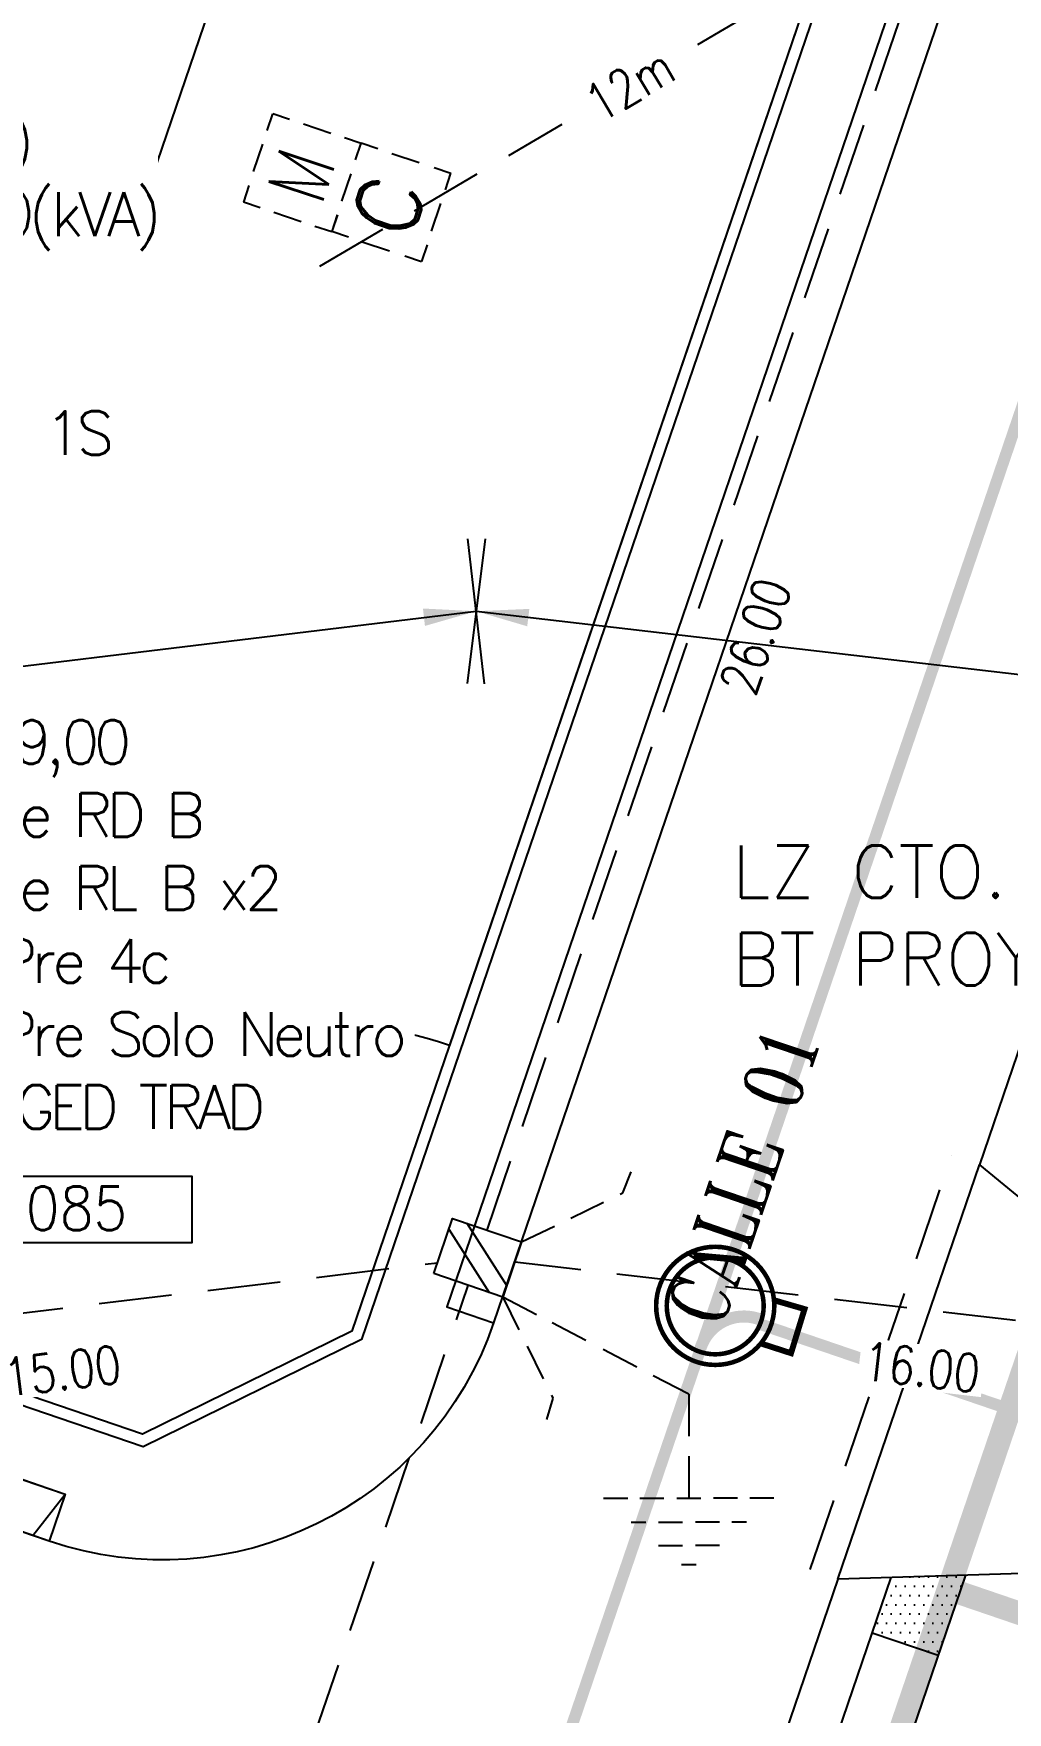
# Model space of a CAD drawing. Extents: x 0 to 336586, y 0 to 6284468.
# Drawn here: x 335330.17 to 335346.86, y 6277865.63 to 6277894.39 of the extents above; entities that cross this region are included whole.
import ezdxf
from ezdxf.enums import TextEntityAlignment as Align

# ---------------------------------------------------------------- set-up
doc = ezdxf.new("R2010")
doc.units = 0
doc.header["$LTSCALE"] = 5
doc.linetypes.add('DASHED', pattern=[0.75, 0.5, -0.25])
doc.linetypes.add('HIDDEN', pattern=[0.375, 0.25, -0.125])
for name, color, linetype in [('ACOM-P', 251, 'DASHED'), ('CALLES-URBANAS', 6, 'Continuous'), ('COTAS', 11, 'Continuous'), ('EQUIPOS', 240, 'Continuous'), ('EQUIPOS_P', 240, 'Continuous'), ('ESTRUCTURAS', 42, 'Continuous'), ('ESTRUCTURAS_E', 42, 'Continuous'), ('ESTRUCTURAS_P', 42, 'Continuous'), ('GRILLA', 254, 'Continuous'), ('LBT_A_P', 100, 'DASHED'), ('LINEA-EDIFICACION-URBANA', 21, 'Continuous'), ('Numero', 42, 'Continuous'), ('PLANTA', 6, 'Continuous'), ('POSTES_E', 41, 'Continuous'), ('POSTES_P', 41, 'Continuous'), ('Prosan Agua Potable P. Cañeria Proyectada', 1, 'Continuous'), ('Prosan Alcantarillado P. CI Proyectada', 1, 'Continuous'), ('Prosan Alcantarillado P. Colector Proyectado', 1, 'Continuous'), ('Prosan Pavimentación Dispositivo de Rodados Proyectado', 8, 'Continuous'), ('Prosan Pavimentación Solera Rebajada Proyectada', 8, 'HIDDEN'), ('Prosan Pavimentación Vereda Proyectada', 8, 'Continuous'), ('Prosan Pavimentación Vereda Reforzada Proyectada Hatch', 8, 'Continuous'), ('servicios', 6, 'Continuous'), ('TEXTO', 2, 'Continuous'), ('TEXTO-BT_P', 151, 'Continuous')]:
    doc.layers.add(name, color=color, linetype=linetype)
doc.styles.add('2mm', font='simplex.shx', dxfattribs={"width": 0.8, "height": 0.65})
doc.styles.add('ROMAND', font='romand.shx', dxfattribs={"height": 2})
doc.styles.add('ROMANS', font='romans.shx', dxfattribs={"height": 1})
doc.styles.add('ROMANT', font='romant.shx', dxfattribs={"height": 2})
doc.dimstyles.new('ACOMETIDA 500', dxfattribs={"dimtxt": 0.65, "dimasz": 1.8, "dimexe": 1.25, "dimexo": 0.625, "dimtad": 0, "dimdec": 0, "dimtxsty": '2mm', "dimblk": 'NONE', "dimcen": 2.5, "dimse1": 1, "dimse2": 1, "dimclrd": 256, "dimclrt": 2, "dimadec": 0, "dimazin": 0, "dimtfac": 1, "dimtdec": 0, "dimtmove": 0, "dimatfit": 3, "dimldrblk": 'NONE', "dimfxl": 1, "dimtfill": 1, "dimlwd": -1, "dimarcsym": 2})
doc.dimstyles.new('GRILLA X 500', dxfattribs={"dimtxt": 0.5, "dimasz": 1.8, "dimexe": 1.25, "dimexo": 0.625, "dimtad": 0, "dimdec": 0, "dimtxsty": 'ROMANS', "dimblk": 'NONE', "dimcen": 2.5, "dimse1": 1, "dimse2": 1, "dimsd1": 1, "dimsd2": 1, "dimclrd": 256, "dimclrt": 256, "dimadec": 0, "dimazin": 0, "dimtfac": 1, "dimtdec": 0, "dimtmove": 0, "dimatfit": 3, "dimldrblk": 'NONE', "dimfxlon": 1, "dimtfill": 1, "dimlwd": -1, "dimarcsym": 2})
doc.dimstyles.new('VANO 500', dxfattribs={"dimtxt": 0.65, "dimasz": 1.8, "dimexe": 0, "dimexo": 8, "dimgap": 1.2, "dimtad": 0, "dimdec": 0, "dimzin": 0, "dimdsep": 46, "dimtxsty": '2mm', "dimblk": 'NONE', "dimcen": 0, "dimse1": 1, "dimse2": 1, "dimsd1": 1, "dimsd2": 1, "dimclrd": 7, "dimclrt": 2, "dimadec": 0, "dimazin": 0, "dimtfac": 1, "dimtdec": 0, "dimtofl": 0, "dimtmove": 0, "dimatfit": 3, "dimldrblk": 'NONE', "dimfxl": 1, "dimtfill": 1, "dimtolj": 1, "dimtzin": 0, "dimlwd": 25, "dimarcsym": 0})

# ---------------------------------------------------------------- blocks, each defined once
blk = doc.blocks.new('agua potable')
at = {"layer": 'Prosan Agua Potable P. Cañeria Proyectada', "color": 4, "const_width": 0.4}
for points in [[(335854.3845758403, 6282600.925275253), (335785.7325795351, 6282399.820380611)], [(335835.4423277323, 6282545.437029972), (335921.2840937399, 6282516.132876968)]]:
    blk.add_lwpolyline(points, dxfattribs=at)
blk = doc.blocks.new('ALCANTARILLADO')
at = {"layer": 'Prosan Alcantarillado P. CI Proyectada', "color": 5, "ltscale": 2, "const_width": 0.078}
for points in [[(46.10799033676449, -98.68713568360545, 1), (48.13249595199159, -98.68713568360545, 1)], [(46.28999033667787, -98.68713568360545, 1), (47.95049595196906, -98.68713568360545, 1)]]:
    blk.add_lwpolyline(points, format="xyb", close=True, dxfattribs=at)
at = {"layer": 'Prosan Alcantarillado P. CI Proyectada', "color": 5, "ltscale": 2, "const_width": 0.1014}
blk.add_lwpolyline([(47.90121447788988, -99.3311384182889), (48.41886449919548, -99.49814361066092), (48.65030993054825, -98.74233450496104), (48.12790641414176, -98.59085234464146)], dxfattribs=at)
at = {"layer": 'Prosan Alcantarillado P. Colector Proyectado', "color": 5, "const_width": 0.2}
for points in [[(47.12024314438167, -98.68713568360545), (66.39800924877636, -42.21734614879824)], [(47.11963344694232, -98.68692754965741), (28.22014798456075, -154.0499065995682)], [(141.579924009493, -130.9611273140181), (47.88932403966464, -98.99992043734528)]]:
    blk.add_lwpolyline(points, dxfattribs=at)
at = {"layer": 'Prosan Alcantarillado P. Colector Proyectado', "color": 5, "const_width": 0.2072855569235698}
blk.add_lwpolyline([(47.91410870158143, -98.93023484316655, 0.4646920470351836), (46.85163857327279, -99.47197682887781, 0.4350435866282677)], format="xyb", dxfattribs=at)
blk = doc.blocks.new('A$C5C7937C3')
at = {"layer": 'Prosan Pavimentación Dispositivo de Rodados Proyectado'}
for p, q in [((-0.6315782112360468, 6.903170517231955, -1.978999999999999), (-3.000010038471373, -8.76825652e-08, -1.978999999999999)), ((2.131585714683748, 6.903170517231955, -1.978999999999999), (4.500017541919078, -8.76825652e-08, -1.978999999999999))]:
    blk.add_line(p, q, dxfattribs=at)
at = {"layer": 'Prosan Pavimentación Dispositivo de Rodados Proyectado', "elevation": -1.978999999999999}
blk.add_lwpolyline([(4.500017541919078, 6.903170517231955), (-3.000010038489562, 6.903170517227408), (-3.000010038489562, -8.76825652e-08), (4.500017541919078, -8.76825652e-08)], close=True, dxfattribs=at)
blk = doc.blocks.new('PLANTA')
at = {"layer": 'Prosan Pavimentación Vereda Reforzada Proyectada Hatch'}
h = blk.add_hatch(dxfattribs=at)
h.set_pattern_fill('DOTS', color=256, scale=0.1)
h.set_pattern_definition([(0, (398815.021874129, 6883263.931051567), (0.079375, 0.15875), [0, -0.15875])])
h.paths.add_polyline_path([(335835.7354120283, 6282545.673789856), (335834.4543805186, 6282545.635602539), (335834.131312391, 6282544.689226829), (335835.2669632433, 6282544.301545076)])
at = {"layer": 'CALLES-URBANAS'}
for points in [[(335864.2367219626, 6282657.176424617), (335862.0600578289, 6282657.91948131), (335860.783938725, 6282654.181297255), (335775.610124803, 6282683.257428736), (335758.4552072286, 6282633.004878523), (335841.0779855381, 6282604.799604449), (335842.9139906376, 6282601.060350468), (335825.3846916452, 6282549.711110578), (335821.6454376644, 6282547.875105478), (335738.8333842127, 6282576.144993177), (335738.4457024597, 6282575.009342324), (335820.3072013961, 6282547.063949289), (335820.0325934876, 6282546.259529935)], [(335844.6103332124, 6282599.684100219), (335843.8059138586, 6282599.958708128), (335826.8448371607, 6282550.27398334), (335827.6492565146, 6282549.999375431)]]:
    blk.add_lwpolyline(points, dxfattribs=at)
at = {"layer": 'CALLES-URBANAS', "flags": 128}
for points in [[(335770.8386851577, 6282631.207804687), (335840.8704877163, 6282607.300763246, -0.4142135623730951), (335844.6103332124, 6282599.684100219), (335827.6492565146, 6282549.999375431, -0.4142135623730951), (335820.0325934876, 6282546.259529935), (335697.7135329382, 6282588.016085424), (335695.1289879176, 6282580.445079743), (335660.4199191534, 6282478.770489154, 0.1989123673931104), (335660.7733085442, 6282473.232843846), (335671.3532697326, 6282451.685429843), (335669.1892311468, 6282448.764088778)], [(335920.3279743883, 6282522.323749814), (335924.5980794206, 6282522.45104087), (335939.8630484486, 6282567.167293179, 0.4142135623730959), (335936.1232029526, 6282574.783956205), (335858.851626211, 6282601.162468823, 0.4142135623730951), (335851.234963184, 6282597.422623326), (335835.969994156, 6282552.706371017), (335839.2708948056, 6282549.994534941), (335920.3279743882, 6282522.323749814)]]:
    blk.add_lwpolyline(points, format="xyb", dxfattribs=at)
blk.add_lwpolyline([(335905.6985939573, 6282467.08806182), (335922.1750684638, 6282515.353223043), (335918.8741678141, 6282518.065059118), (335837.8170882315, 6282545.735844245), (335833.5469831992, 6282545.608553191), (335817.0705086927, 6282497.343391968), (335820.3714093423, 6282494.631555892), (335901.4284889249, 6282466.960770765)], dxfattribs=at)
at = {"layer": 'LINEA-EDIFICACION-URBANA', "ltscale": 0.2}
blk.add_lwpolyline([(335738.8979978383, 6282576.334268318), (335758.201318461, 6282632.880217006), (335840.9349715817, 6282604.637093147), (335842.6979516555, 6282601.046563763), (335825.2221803432, 6282549.854124534), (335821.631650959, 6282548.09114446), (335738.8979978383, 6282576.334268318), (335696.3110908772, 6282590.872334059), (335692.9996425696, 6282581.17198303), (335650.7584848886, 6282457.433358915)], dxfattribs=at)
at = {"layer": 'Prosan Pavimentación Solera Rebajada Proyectada', "flags": 128}
blk.add_lwpolyline([(335833.073795344, 6282545.770087254), (335835.4968063009, 6282552.867905081)], dxfattribs=at)
at = {"layer": 'Prosan Pavimentación Solera Rebajada Proyectada', "linetype": 'Continuous', "flags": 128}
blk.add_lwpolyline([(335833.5469831992, 6282545.608553191), (335835.969994156, 6282552.706371017)], dxfattribs=at)
at = {"layer": 'Prosan Pavimentación Vereda Proyectada'}
blk.add_lwpolyline([(335823.1717096421, 6282573.64008074), (335824.7375600278, 6282573.105540021), (335828.1000777401, 6282582.955490594), (335826.5342273544, 6282583.490031312), (335829.7302688454, 6282592.852316781), (335828.5765322073, 6282598.701287163), (335836.4070403075, 6282600.245891341, 0.2006665362043046), (335841.0271812901, 6282596.152312811), (335826.8929507087, 6282554.748375487, 0.200588713544534), (335820.7362149605, 6282554.335543693), (335815.4851981521, 6282560.350361134), (335819.9721700549, 6282564.267548166)], format="xyb", close=True, dxfattribs=at)
blk.add_lwpolyline([(335814.1698848857, 6282561.856996794), (335808.9188680772, 6282567.871814235), (335818.7838336562, 6282596.769631783), (335826.6143417562, 6282598.314235961), (335827.6643423432, 6282592.991164706), (335824.641475934, 6282584.136167567), (335823.0756255483, 6282584.670708286), (335819.713107836, 6282574.820757713), (335821.2789582217, 6282574.286216995), (335818.2527318054, 6282565.421377261)], close=True, dxfattribs=at)
for points in [[(335834.4543805186, 6282545.635602539), (335817.7719500808, 6282496.767126801)], [(335835.7354120283, 6282545.673789856), (335818.7622202758, 6282495.953575979)], [(335834.131312391, 6282544.689226829), (335835.2669632433, 6282544.301545076)]]:
    blk.add_lwpolyline(points, dxfattribs=at)
at = {"layer": 'Prosan Pavimentación Dispositivo de Rodados Proyectado', "xscale": -0.1231318257598217, "yscale": 0.1231318257598217, "zscale": 0.1231318257598217, "rotation": 161.1514259080774}
blk.add_blockref('A$C5C7937C3', (335819.7828189875, 6282547.242959834, 0.2436778831786871), dxfattribs=at)
at = {"layer": 'TEXTO', "style": 'ROMANT', "width": 0.8}
blk.add_text('CALLE 01', height=1, rotation=71.1514259181971, dxfattribs=at).set_placement((335831.9284772666, 6282552.530346198), align=Align.MIDDLE_CENTER)
blk = doc.blocks.new('PC-9_P')
at = {"layer": 'POSTES_E'}
for p, q in [((0.6083982158431285, 1.249984817137545), (-1.000003517699549, -0.7605173497908027)), ((0.9999964823004506, 0.728340590182853), (-0.5826881361359098, -1.250015182862455))]:
    blk.add_line(p, q, dxfattribs=at)
blk.add_lwpolyline([(-1.000003517699549, 1.249984817137545), (0.9999964823004506, 1.249984817137545), (0.9999964823004506, -1.250015182862455), (-1.000003517699549, -1.250015182862455)], close=True, dxfattribs=at)
blk = doc.blocks.new('*D138')
at = {"layer": 'Defpoints', "color": 0, "ltscale": 0.5, "transparency": 16777216}
for p in [(335345.6942394881, 6277896.629244503), (335338.3777990101, 6277871.846582832), (335339.5122822348, 6277871.460041722)]:
    blk.add_point(p, dxfattribs=at)
at = {"layer": 'COTAS', "color": 2, "ltscale": 0.5, "transparency": 16777216, "insert": (335342.5411342357, 6277884.065810896), "char_height": 0.65, "attachment_point": 5, "rotation": 71.1849972930792, "style": '2mm', "bg_fill": 3, "box_fill_scale": 1.1, "bg_fill_color": 256, "bg_fill_true_color": 13158600, "bg_fill_transparency": 0}
blk.add_mtext('\\A1;26.00', dxfattribs=at)
blk = doc.blocks.new('_None')
blk = doc.blocks.new('*D139')
at = {"layer": 'Defpoints', "color": 0, "ltscale": 0.5, "transparency": 16777216}
for p in [(335337.7808498982, 6277873.41507794), (335329.3780288631, 6277848.810348921), (335330.5748530533, 6277848.402566998)]:
    blk.add_point(p, dxfattribs=at)
at = {"layer": 'COTAS', "color": 2, "ltscale": 0.5, "transparency": 16777216, "insert": (335334.7675285747, 6277860.707907695), "char_height": 0.65, "attachment_point": 5, "rotation": 71.1849972930792, "style": '2mm', "bg_fill": 3, "box_fill_scale": 1.1, "bg_fill_color": 256, "bg_fill_true_color": 13158600, "bg_fill_transparency": 0}
blk.add_mtext('\\A1;26.00', dxfattribs=at)
blk = doc.blocks.new('*D183')
at = {"layer": 'Defpoints', "color": 0, "linetype": 'HIDDEN', "ltscale": 0.25, "transparency": 16777216}
for p in [(335337.7808432818, 6277873.415082058), (335353.2181092989, 6277871.617251769), (335353.1043736212, 6277870.640647958)]:
    blk.add_point(p, dxfattribs=at)
at = {"layer": 'COTAS', "color": 2, "linetype": 'HIDDEN', "ltscale": 0.25, "transparency": 16777216, "insert": (335345.3857406127, 6277871.539563103), "char_height": 0.65, "attachment_point": 5, "rotation": 353.35723432041783, "style": '2mm', "bg_fill": 3, "box_fill_scale": 1.1, "bg_fill_color": 256, "bg_fill_true_color": 13158600, "bg_fill_transparency": 0}
blk.add_mtext('\\A1;16.00', dxfattribs=at)
blk = doc.blocks.new('*D195')
at = {"layer": 'Defpoints', "color": 0, "linetype": 'HIDDEN', "ltscale": 0.25, "transparency": 16777216}
for p in [(335337.780843282, 6277873.415082059), (335323.2984576527, 6277871.660673662), (335323.4267383411, 6277870.601735275)]:
    blk.add_point(p, dxfattribs=at)
at = {"layer": 'COTAS', "color": 2, "linetype": 'HIDDEN', "ltscale": 0.25, "transparency": 16777216, "insert": (335330.6679311558, 6277871.478939474), "char_height": 0.65, "attachment_point": 5, "rotation": 6.907202250809286, "style": '2mm', "bg_fill": 3, "box_fill_scale": 1.1, "bg_fill_color": 256, "bg_fill_true_color": 13158600, "bg_fill_transparency": 0}
blk.add_mtext('\\A1;15.00', dxfattribs=at)
blk = doc.blocks.new('*D243')
at = {"layer": 'ACOM-P', "ltscale": 0.5, "transparency": 16777216}
for p, q in [((335345.6942394869, 6277896.629244503), (335349.7982335286, 6277892.428393076)), ((335355.7793708984, 6277886.306096308), (335351.6753768576, 6277890.506947735))]:
    blk.add_line(p, q, dxfattribs=at)
at = {"layer": 'Defpoints', "color": 0, "ltscale": 0.5, "transparency": 16777216}
for p in [(335345.6942394883, 6277896.629244504), (335355.7793708998, 6277886.30609631), (335355.7793708984, 6277886.306096308)]:
    blk.add_point(p, dxfattribs=at)
at = {"layer": 'ACOM-P', "color": 2, "ltscale": 0.5, "transparency": 16777216, "insert": (335350.7368051927, 6277891.467670405), "char_height": 0.65, "attachment_point": 5, "rotation": 314.331803605185, "style": '2mm', "bg_fill": 3, "box_fill_scale": 1.1, "bg_fill_color": 256, "bg_fill_true_color": 13158600, "bg_fill_transparency": 0}
blk.add_mtext('14m', dxfattribs=at)
blk = doc.blocks.new('*D244')
at = {"layer": 'ACOM-P', "ltscale": 0.5, "transparency": 16777216}
for p, q in [((335345.6942328699, 6277896.629248618), (335348.4158777539, 6277892.638158805)), ((335352.6509224344, 6277886.427780741), (335349.92927755, 6277890.418870555))]:
    blk.add_line(p, q, dxfattribs=at)
at = {"layer": 'Defpoints', "color": 0, "ltscale": 0.5, "transparency": 16777216}
for p in [(335345.6942328694, 6277896.629248617), (335345.6942328699, 6277896.629248618), (335352.6509224339, 6277886.42778074)]:
    blk.add_point(p, dxfattribs=at)
at = {"layer": 'ACOM-P', "color": 2, "ltscale": 0.5, "transparency": 16777216, "insert": (335349.1725776517, 6277891.52851468), "char_height": 0.65, "attachment_point": 5, "rotation": 304.2912601718517, "style": '2mm', "bg_fill": 3, "box_fill_scale": 1.1, "bg_fill_color": 256, "bg_fill_true_color": 13158600, "bg_fill_transparency": 0}
blk.add_mtext('15m', dxfattribs=at)
blk = doc.blocks.new('LZ-P')
at = {"layer": 'ESTRUCTURAS', "linetype": 'DASHED', "ltscale": 0.5}
for points in [[(-1, 0), (-3.720051217649598, 2.741180723533034), (-4.480327243276406, 2.774263823404908)], [(1, 0), (3.720051217649598, 2.741180723533034), (4.480327243276406, 2.774263823404908)]]:
    blk.add_lwpolyline(points, dxfattribs=at)
blk = doc.blocks.new('TT-S_P')
at = {"layer": 'ESTRUCTURAS_E', "ltscale": 3}
for p, q in [((1.657170947816326, -0.8640653022951028), (0, 0)), ((4.069243126028397, -2.121743563292085), (2.412072178212014, -1.257678260997011)), ((6.570607230804427, -3.425979516855932), (4.913436282988101, -2.561914214560829)), ((9.105852084715393, -4.74788122770434), (7.368990578442236, -3.8422644810191)), ((9.105852084715535, -4.747881227704397), (9.105852084715535, -6.800140530395112)), ((9.105852084715535, -7.785268621837815), (9.105852084715535, -9.837527924528558)), ((4.937199434267285, -9.837527924525233), (6.115733717630775, -9.837527924525233)), ((6.713632307243472, -9.837527924525233), (7.892166590607018, -9.837527924525233)), ((8.516584943035012, -9.837527924528558), (9.695119226398559, -9.837527924528558)), ((11.49807186218996, -9.837527924525233), (10.31953757882647, -9.837527924525233)), ((13.27450473516626, -9.837527924525233), (12.09597045180271, -9.837527924525233)), ((6.287813355392416, -11.00585093154979), (7.003679050656899, -11.00585093154979)), ((7.628097403084865, -11.00585093155311), (8.806631686448354, -11.00585093155311)), ((10.60958432223984, -11.00585093154979), (9.431050038876348, -11.00585093154979)), ((11.92389081404107, -11.00585093154979), (11.20748291185259, -11.00585093154979)), ((7.628097403084865, -12.14540153467328), (8.806631686448354, -12.14540153467328)), ((10.60958432223984, -12.14540153467001), (9.431050038876348, -12.14540153467001)), ((9.468130448197767, -13.10210014875597), (8.743573721235746, -13.10210014875597))]:
    blk.add_line(p, q, dxfattribs=at)
blk = doc.blocks.new('COTA-500')
at = {"layer": 'COTAS', "color": 11}
blk.add_line((0.007478311659748544, 1.249977630094855), (-0.007478310724740958, -1.249977629634322), dxfattribs=at)
blk.add_solid([(0.8990864967945762, -0.1553816995609121), (0.9008812913689561, 0.1446129311781807), (4.675037934900872e-10, -2.564345437383597e-12)], dxfattribs=at)
blk = doc.blocks.new('*D440')
at = {"layer": 'Defpoints', "color": 0, "ltscale": 0.5, "transparency": 16777216}
for p in [(335402.3497128253, 6277986.733224559), (335398.5975279866, 6277900), (0, 0)]:
    blk.add_point(p, dxfattribs=at)
at = {"layer": 'GRILLA', "ltscale": 0.5, "transparency": 16777216, "insert": (335402.3497128243, 6277991.143938844), "char_height": 1, "attachment_point": 5, "rotation": 90, "style": 'ROMANS', "bg_fill": 3, "box_fill_scale": 1.1, "bg_fill_color": 256, "bg_fill_true_color": 13158600, "bg_fill_transparency": 0}
blk.add_mtext('X-335399', dxfattribs=at)
blk = doc.blocks.new('EM-BT_P')
at = {"layer": 'EQUIPOS'}
for p, q in [((-1.59583581811421, 0.990598165203636), (-1.59583581811421, 1.595838092819461)), ((-0.990595890498426, 1.595417830392476), (-1.59583581811421, 1.595417830392476)), ((-0.4940528739877835, 1.595417830392476), (0.4940729303437621, 1.595417830392476)), ((0.9906159468543903, 1.595417830392476), (1.595855874470174, 1.595417830392476)), ((1.595855874470174, 0.990598165203636), (1.595855874470174, 1.595838092819461)), ((-1.59583581811421, 0.4940551486930361), (-1.59583581811421, -0.4940706556385237)), ((1.595855874470174, 0.4940551486930361), (1.595855874470174, -0.4940706556385237)), ((-1.59583581811421, -0.9906136721491804), (-1.59583581811421, -1.595853599764949)), ((1.595855874470174, -0.9906136721491804), (1.595855874470174, -1.595853599764949)), ((-0.990595890498426, -1.595433337337964), (-1.59583581811421, -1.595433337337964)), ((-0.4940528739877835, -1.595433337337964), (0.4940729303437621, -1.595433337337964)), ((0.9906159468543903, -1.595433337337964), (1.595855874470174, -1.595433337337964))]:
    blk.add_line(p, q, dxfattribs=at)
at = {"layer": 'EQUIPOS', "style": 'ROMANS', "width": 0.8}
blk.add_text('M', height=1.98, dxfattribs=at).set_placement((-0.9147899827143248, -0.9896123134684556))
blk = doc.blocks.new('ECAP_P')
at = {"layer": 'EQUIPOS'}
for p, q in [((-1.595856267744706, 1.01529308646252), (-1.595856267744706, 1.620533014078346)), ((-0.9906163401289234, 1.620112751651361), (-1.595856267744706, 1.620112751651361)), ((-0.494073323618281, 1.620112751651361), (0.4940524807132647, 1.620112751651361)), ((0.9905954972238928, 1.620112751651361), (1.595835424839676, 1.620112751651361)), ((1.595835424839676, 1.01529308646252), (1.595835424839676, 1.620533014078346)), ((-1.595856267744706, 0.5187500699519207), (-1.595856267744706, -0.4693757343796392)), ((1.595835424839676, 0.5187500699519207), (1.595835424839676, -0.4693757343796392)), ((-1.595856267744706, -1.015368614459049), (-1.595856267744706, -1.620608542074819)), ((1.595835424839676, -1.015368614459049), (1.595835424839676, -1.620608542074819)), ((-0.9906163401289234, -1.620188279647833), (-1.595856267744706, -1.620188279647833)), ((-0.494073323618281, -1.620188279647833), (0.4940524807132647, -1.620188279647833)), ((0.9905954972238928, -1.620188279647833), (1.595835424839676, -1.620188279647833))]:
    blk.add_line(p, q, dxfattribs=at)
at = {"layer": 'EQUIPOS', "style": 'ROMAND'}
blk.add_text('C', height=2.2, dxfattribs=at).set_placement((-1.13989823428821, -1.048246715766167))
blk = doc.blocks.new('*D441')
at = {"layer": 'ACOM-P', "ltscale": 0.5, "transparency": 16777216}
for p, q in [((335345.6942328694, 6277896.629248619), (335341.545413482, 6277894.196124071)), ((335335.079480866, 6277890.404100869), (335339.2283002515, 6277892.837225417))]:
    blk.add_line(p, q, dxfattribs=at)
at = {"layer": 'Defpoints', "color": 0, "ltscale": 0.5, "transparency": 16777216}
for p in [(335345.6942328699, 6277896.629248619), (335345.6942328694, 6277896.629248619), (335335.0794808669, 6277890.404100867)]:
    blk.add_point(p, dxfattribs=at)
at = {"layer": 'ACOM-P', "color": 2, "ltscale": 0.5, "transparency": 16777216, "insert": (335340.3868568679, 6277893.516674744), "char_height": 0.65, "attachment_point": 5, "rotation": 30.389999215917197, "style": '2mm', "bg_fill": 3, "box_fill_scale": 1.1, "bg_fill_color": 256, "bg_fill_true_color": 13158600, "bg_fill_transparency": 0}
blk.add_mtext('12m', dxfattribs=at)

msp = doc.modelspace()

# ---------------------------------------------------------------- linework, layer by layer
at = {"layer": 'LBT_A_P', "ltscale": 0.5}
for points in [[(335337.9421770358, 6277873.888336436), (335345.532905178, 6277896.155988499)], [(335323.8495783608, 6277871.727436702), (335337.0919465897, 6277873.331623849)], [(335352.5829499937, 6277871.691204595), (335338.4160120621, 6277873.341106065)], [(335329.5396145189, 6277849.283519162), (335337.6192570574, 6277872.941910151)]]:
    msp.add_lwpolyline(points, dxfattribs=at)

# ---------------------------------------------------------------- block references
at = {"layer": 'COTAS', "rotation": 186.9072069236644}
msp.add_blockref('COTA-500', (335337.7553004398, 6277884.492402071), dxfattribs=at)
at = {"layer": 'PLANTA'}
msp.add_blockref('PLANTA', (-489.5943777723587, -4677.696606804617), dxfattribs=at)
at = {"layer": 'POSTES_P', "ltscale": 5, "xscale": 0.5, "yscale": 0.5, "zscale": 0.5, "rotation": 71.15142590956945}
msp.add_blockref('PC-9_P', (335337.7808432819, 6277873.415082059), dxfattribs=at)
at = {"layer": 'servicios', "color": 1}
msp.add_blockref('ALCANTARILLADO', (335294.7307215866, 6277971.279013176), dxfattribs=at)
at = {"layer": 'servicios'}
msp.add_blockref('agua potable', (-489.5943777723587, -4677.696606804617), dxfattribs=at)

# ---------------------------------------------------------------- next in the draw order: texts
at = {"layer": 'TEXTO-BT_P', "ltscale": 0.5, "insert": (335327.9817926356, 6277879.125399053), "char_height": 0.7499999981250001, "attachment_point": 4, "style": 'ROMANS', "bg_fill": 3, "box_fill_scale": 1.3, "bg_fill_color": 256, "bg_fill_transparency": 0}
msp.add_mtext('{\\T0.8;PC-9,00\\PBTPre RD B\\PBTPre RL B x2\\PPP Pre 4c\\PPP Pre Solo Neutro\\PTT CGED TRAD}', dxfattribs=at)

# ---------------------------------------------------------------- next in the draw order: dimensions: what is measured, and where the dimension line sits
at = {"layer": 'COTAS', "ltscale": 0.5}
for base, p1, p2, picture, middle in [((335338.3777990101, 6277871.846582832), (335345.6942394882, 6277896.629244504), (335339.5122822347, 6277871.460041723), '*D138', (335342.5411342357, 6277884.065810896)), ((335330.5748530533, 6277848.402566998), (335337.7808498981, 6277873.415077941), (335329.3780288635, 6277848.810348921), '*D139', (335334.7675285747, 6277860.707907695))]:
    dim = msp.add_linear_dim(base=base, p1=p1, p2=p2, angle=71.1849972930792, dimstyle='VANO 500', override={"dimpost": '.00', "dimsah": 1, "dimtmove": 1}, dxfattribs=at)
    dim.commit()
    dim.dimension.update_dxf_attribs({"geometry": picture, "text_midpoint": middle})

# ---------------------------------------------------------------- next in the draw order: block references
at = {"layer": 'COTAS', "rotation": 353.3570940102502}
msp.add_blockref('COTA-500', (335337.7553004391, 6277884.492402071), dxfattribs=at)

# ---------------------------------------------------------------- next in the draw order: texts
at = {"layer": 'LBT_A_P', "insert": (335342.1398987423, 6277878.08081823), "char_height": 0.9, "attachment_point": 7, "style": 'ROMANS'}
msp.add_mtext('LZ CTO. 1-2\\PBT PROY.', dxfattribs=at)

# ---------------------------------------------------------------- next in the draw order: dimensions: what is measured, and where the dimension line sits
at = {"layer": 'ACOM-P', "ltscale": 0.5}
dim = msp.add_aligned_dim(p1=(335345.6942394882, 6277896.629244504), p2=(335355.7793708998, 6277886.30609631), distance=-2.300908973857842e-09, dimstyle='ACOMETIDA 500', override={"dimpost": 'm', "dimsah": 1}, dxfattribs=at)
dim.commit()
dim.dimension.update_dxf_attribs({"geometry": '*D243', "text_midpoint": (335350.7368051927, 6277891.467670405)})
at = {"layer": 'COTAS', "linetype": 'HIDDEN', "ltscale": 0.25}
dim = msp.add_aligned_dim(p1=(335337.7808432819, 6277873.415082059), p2=(335353.218109299, 6277871.617251769), distance=-0.9832043569073392, dimstyle='VANO 500', override={"dimpost": '.00', "dimsah": 1}, dxfattribs=at)
dim.commit()
dim.dimension.update_dxf_attribs({"geometry": '*D183', "text_midpoint": (335345.3857406127, 6277871.539563103)})

# ---------------------------------------------------------------- next in the draw order: block references
at = {"layer": 'ESTRUCTURAS_P', "ltscale": 5, "xscale": 0.35, "yscale": 0.35, "zscale": 0.35}
msp.add_blockref('TT-S_P', (335338.2108006533, 6277872.739972507), dxfattribs=at)

# ---------------------------------------------------------------- next in the draw order: dimensions: what is measured, and where the dimension line sits
at = {"layer": 'ACOM-P', "ltscale": 0.5}
dim = msp.add_aligned_dim(p1=(335352.6509224342, 6277886.427780741), p2=(335345.6942328697, 6277896.629248618), distance=-1.4427117451693538e-10, text='15m', dimstyle='ACOMETIDA 500', override={"dimpost": 'm', "dimsah": 1}, dxfattribs=at)
dim.commit()
dim.dimension.update_dxf_attribs({"geometry": '*D244', "text_midpoint": (335349.1725776517, 6277891.52851468)})
at = {"layer": 'COTAS', "linetype": 'HIDDEN', "ltscale": 0.25}
dim = msp.add_aligned_dim(p1=(335337.7808432819, 6277873.415082059), p2=(335323.2984576529, 6277871.660673662), distance=1.0666801029868496, dimstyle='VANO 500', override={"dimpost": '.00', "dimsah": 1}, dxfattribs=at)
dim.commit()
dim.dimension.update_dxf_attribs({"geometry": '*D195', "text_midpoint": (335330.6679311558, 6277871.478939474)})

# ---------------------------------------------------------------- next in the draw order: linework, layer by layer
at = {"layer": 'COTAS', "ltscale": 0.5}
msp.add_lwpolyline([(335218.9654022003, 6277918.90062075), (335244.5175387389, 6277910.177764376), (335270.0696471099, 6277901.454950549), (335298.461382285, 6277891.761971691), (335324.4720615214, 6277882.883258218), (335337.7553004391, 6277884.492402071), (335355.6470166566, 6277882.408681102), (335379.4796859176, 6277874.329650663), (335408.8752181281, 6277864.369674078), (335438.7881872919, 6277854.001126965), (335446.6981739175, 6277827.715399073)], dxfattribs=at)

# ---------------------------------------------------------------- next in the draw order: block references
at = {"layer": 'ESTRUCTURAS_P', "xscale": 0.5, "yscale": 0.5, "zscale": 0.5, "rotation": 251.1514259245095}
msp.add_blockref('LZ-P', (335338.372334717, 6277873.213160362), dxfattribs=at)

# ---------------------------------------------------------------- next in the draw order: dimensions: what is measured, and where the dimension line sits
at = {"layer": 'GRILLA', "ltscale": 0.5}
dim = msp.add_ordinate_dim(feature_location=(335398.5975279866, 6277900), offset=(3.7521848386968486, 86.733224558644), dtype=1, origin=(0, 0), dimstyle='GRILLA X 500', override={"dimpost": 'X-<>', "dimsah": 1}, dxfattribs=at)
dim.commit()
dim.dimension.update_dxf_attribs({"geometry": '*D440', "text_midpoint": (335402.3497128243, 6277991.143938844)})

# ---------------------------------------------------------------- next in the draw order: linework, layer by layer
at = {"layer": 'Numero'}
msp.add_lwpolyline([(335327.587859615, 6277873.675947327), (335332.893022429, 6277873.675947327), (335332.893022429, 6277874.809108209), (335327.587859615, 6277874.809108209)], close=True, dxfattribs=at)

# ---------------------------------------------------------------- next in the draw order: block references
at = {"layer": 'EQUIPOS_P', "ltscale": 5, "xscale": 0.4999999999999999, "yscale": 0.4999999999999999, "zscale": 0.4999999999999999}
for name, p, rotation in [('EM-BT_P', (335334.7771031838, 6277892.005134949), 71.56014303443715), ('ECAP_P', (335336.302728978, 6277891.496458581), 71.56014303659204)]:
    msp.add_blockref(name, p, dxfattribs=dict(at, rotation=rotation))

# ---------------------------------------------------------------- next in the draw order: texts
at = {"layer": 'Numero', "style": 'ROMANS', "width": 0.9}
msp.add_text('1064085', height=0.75, dxfattribs=at).set_placement((335327.7272830815, 6277873.889297686))
at = {"layer": 'TEXTO', "insert": (335323.0404887956, 6277885.918688484), "char_height": 0.75, "attachment_point": 7, "style": 'ROMANS', "bg_fill": 3, "box_fill_scale": 1, "bg_fill_color": 256, "bg_fill_transparency": 0}
msp.add_mtext('{\\T0.8;EMP. AP 4\\PMED. Nº........\\PTIPO A-6-10(A)\\PDEM. MÁX.: 2,50(kVA)\\PPROY. CÍA.\\PEQUIPO\\PCONTROL AP 1Ø 1S \\PPROY. CÍA.}', dxfattribs=at)

# ---------------------------------------------------------------- next in the draw order: dimensions: what is measured, and where the dimension line sits
at = {"layer": 'ACOM-P', "ltscale": 0.5}
dim = msp.add_aligned_dim(p1=(335335.0794808666, 6277890.404100868), p2=(335345.6942328697, 6277896.629248618), distance=9.505916131155241e-10, dimstyle='ACOMETIDA 500', override={"dimpost": 'm', "dimsah": 1}, dxfattribs=at)
dim.commit()
dim.dimension.update_dxf_attribs({"geometry": '*D441', "text_midpoint": (335340.3868568679, 6277893.516674744)})

doc.saveas('drawing.dxf')
